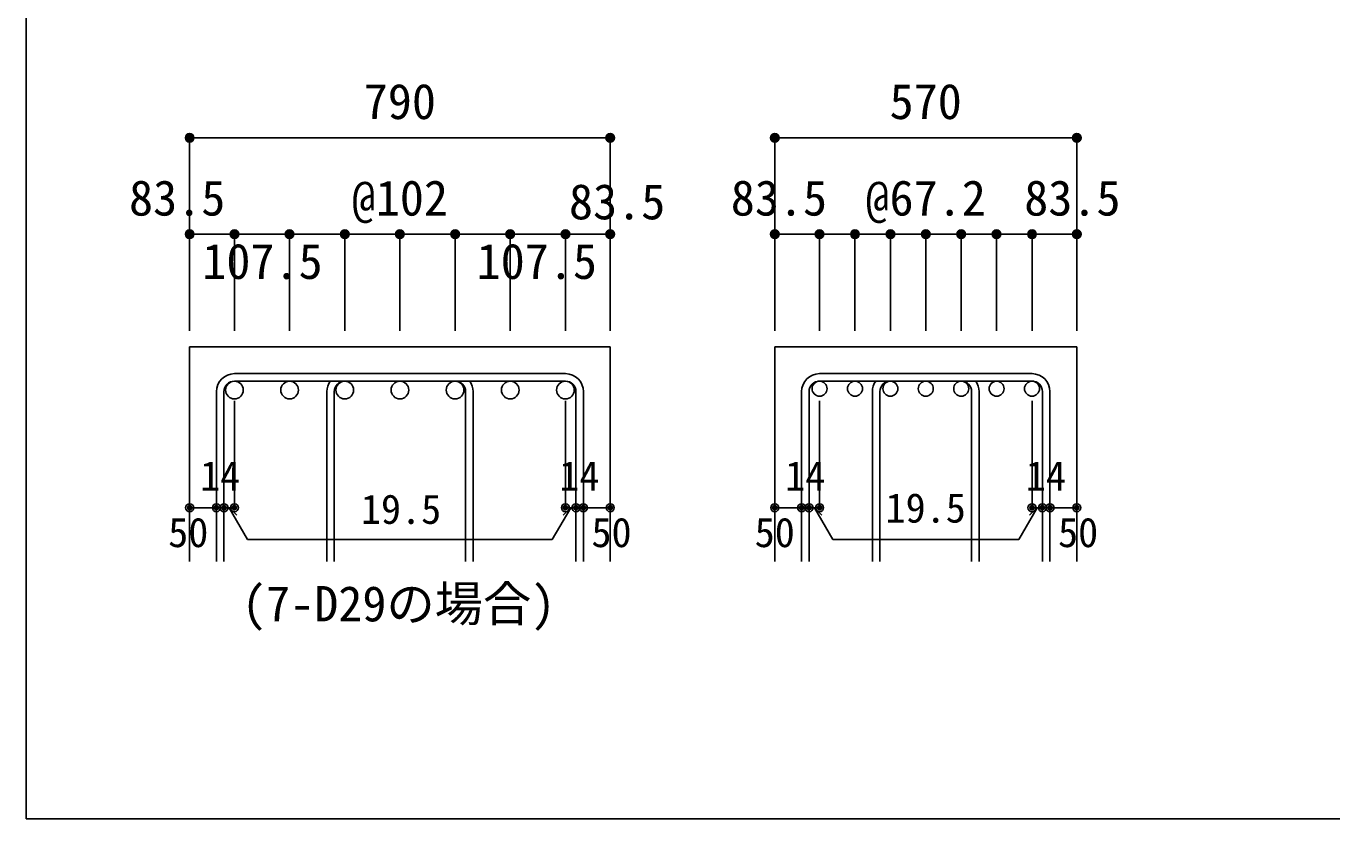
# Model space of a CAD drawing. Units: millimetres at full size, sheet at 1:30; details may follow other scales. Extents: x -5973 to 5954, y -4195 to 4201.
# Drawn here: x -5973 to -3539, y -4195 to -2717 of the extents above; entities that cross this region are included whole.
import ezdxf
from ezdxf.enums import TextEntityAlignment as Align

# ---------------------------------------------------------------- set-up
doc = ezdxf.new("R2010")
doc.units = ezdxf.units.MM
doc.header["$LTSCALE"] = 30
doc.header["$PDMODE"] = 32
doc.header["$PDSIZE"] = 15
for name, color, linetype in [('0-1_躯体線', 2, 'Continuous'), ('0-5_基礎梁筋', 7, 'Continuous'), ('0-6_スタラップ筋', 7, 'Continuous'), ('0-7_文字', 4, 'Continuous'), ('0-D_寸法', 4, 'Continuous'), ('F-0_枠', 6, 'Continuous')]:
    doc.layers.add(name, color=color, linetype=linetype)
doc.styles.add('ＭＳ ゴシック', font='')
doc.styles.get('ＭＳ ゴシック').set_extended_font_data('MS Gothic')

msp = doc.modelspace()

# ---------------------------------------------------------------- linework, layer by layer
at = {"layer": '0-1_躯体線'}
for p, q in [((-5668.03, -3314.89), (-5668.03, -3714.89)), ((-5668.03, -3314.89), (-4884.03, -3314.89)), ((-4884.03, -3314.89), (-4884.03, -3714.89))]:
    msp.add_line(p, q, dxfattribs=at)
at = {"layer": '0-5_基礎梁筋', "color": 3}
for centre in [(-5584.53, -3395.39), (-5481.69, -3395.39), (-5378.86, -3395.39), (-5276.03, -3395.39), (-5173.19, -3395.39), (-5070.36, -3395.39), (-4967.53, -3395.39)]:
    msp.add_circle(centre, 16.5, dxfattribs=at)
at = {"layer": '0-6_スタラップ筋'}
for p, q in [((-4967.53, -3364.89), (-5584.53, -3364.89)), ((-4967.53, -3378.89), (-5584.53, -3378.89)), ((-5618.03, -3398.39), (-5618.03, -3714.89)), ((-5604.03, -3398.39), (-5604.03, -3714.89)), ((-5412.36, -3398.39), (-5412.36, -3714.89)), ((-5398.36, -3398.39), (-5398.36, -3714.89)), ((-5153.69, -3398.39), (-5153.69, -3714.89)), ((-5139.69, -3398.39), (-5139.69, -3714.89)), ((-4948.03, -3398.39), (-4948.03, -3714.89)), ((-4934.03, -3398.39), (-4934.03, -3714.89)), ((-4395.3, -3398.39), (-4395.3, -3714.89)), ((-4381.3, -3398.39), (-4381.3, -3714.89)), ((-4210.3, -3398.39), (-4210.3, -3714.89)), ((-4196.3, -3398.39), (-4196.3, -3714.89))]:
    msp.add_line(p, q, dxfattribs=at)
for centre, radius, start, end in [((-5584.53, -3398.39), 33.5, 90, 180), ((-5584.53, -3398.39), 19.5, 90, 180), ((-5378.86, -3398.39), 33.5, 144.40235, 180), ((-5378.86, -3398.39), 19.5, 90, 180), ((-5173.19, -3398.39), 19.5, 0, 90), ((-5173.19, -3398.39), 33.5, 0, 35.59765), ((-4967.53, -3398.39), 33.5, 0, 90), ((-4967.53, -3398.39), 19.5, 0, 90), ((-4361.8, -3398.39), 33.5, 144.40235, 180), ((-4361.8, -3398.39), 19.5, 90, 180), ((-4229.8, -3398.39), 19.5, 0, 90), ((-4229.8, -3398.39), 33.5, 0, 35.59765)]:
    msp.add_arc(centre, radius, start, end, dxfattribs=at)
at = {"layer": '0-D_寸法'}
for p, q in [((-5668.03, -2924.89), (-5668.03, -3104.89)), ((-4884.03, -2924.89), (-5668.03, -2924.89)), ((-4884.03, -2924.89), (-4884.03, -3104.89)), ((-4577.3, -2924.89), (-4014.3, -2924.89)), ((-4014.3, -2924.89), (-4014.3, -3104.89)), ((-4014.3, -2924.89), (-4014.3, -3104.89)), ((-5584.53, -3104.89), (-5668.03, -3104.89)), ((-5668.03, -3104.89), (-5668.03, -3284.89)), ((-5276.03, -3104.89), (-5584.53, -3104.89)), ((-5584.53, -3104.89), (-5584.53, -3284.89)), ((-5481.69, -3104.89), (-5481.69, -3284.89)), ((-5378.86, -3104.89), (-5378.86, -3284.89)), ((-4967.53, -3104.89), (-5276.03, -3104.89)), ((-5276.03, -3104.89), (-5276.03, -3284.89)), ((-5173.19, -3104.89), (-5173.19, -3284.89)), ((-5070.36, -3104.89), (-5070.36, -3284.89)), ((-4884.03, -3104.89), (-4967.53, -3104.89)), ((-4967.53, -3104.89), (-4967.53, -3284.89)), ((-4884.03, -3104.89), (-4884.03, -3284.89)), ((-4493.8, -3104.89), (-4577.3, -3104.89)), ((-4493.8, -3104.89), (-4493.8, -3284.89)), ((-4295.8, -3104.89), (-4493.8, -3104.89)), ((-4427.8, -3104.89), (-4427.8, -3284.89)), ((-4361.8, -3104.89), (-4361.8, -3284.89)), ((-4295.8, -3104.89), (-4295.8, -3284.89)), ((-4097.8, -3104.89), (-4295.8, -3104.89)), ((-4229.8, -3104.89), (-4229.8, -3284.89)), ((-4163.8, -3104.89), (-4163.8, -3284.89)), ((-4097.8, -3104.89), (-4097.8, -3284.89)), ((-4014.3, -3104.89), (-4097.8, -3104.89)), ((-4014.3, -3104.89), (-4014.3, -3284.89)), ((-4014.3, -3104.89), (-4014.3, -3284.89)), ((-5584.53, -3614.89), (-5584.53, -3415.56)), ((-4967.53, -3614.89), (-4967.53, -3415.56)), ((-4097.8, -3614.89), (-4097.8, -3415.56)), ((-5668.03, -3614.89), (-5618.03, -3614.89)), ((-5618.03, -3614.89), (-5584.53, -3614.89)), ((-5594.28, -3614.89), (-5580.14, -3629.04)), ((-5594.28, -3614.89), (-5560.05, -3674.17)), ((-4957.78, -3614.89), (-4992, -3674.17)), ((-4957.78, -3614.89), (-4971.92, -3629.04)), ((-4967.53, -3614.89), (-4884.03, -3614.89)), ((-4948.03, -3614.89), (-4934.03, -3614.89)), ((-4577.3, -3614.89), (-4527.3, -3614.89)), ((-4503.55, -3614.89), (-4469.33, -3674.17)), ((-4503.55, -3614.89), (-4489.41, -3629.04)), ((-4088.05, -3614.89), (-4122.27, -3674.17)), ((-4088.05, -3614.89), (-4102.19, -3629.04)), ((-4097.8, -3614.89), (-4014.3, -3614.89)), ((-4078.3, -3614.89), (-4064.3, -3614.89)), ((-5560.05, -3674.17), (-4992, -3674.17)), ((-4469.33, -3674.17), (-4122.27, -3674.17))]:
    msp.add_line(p, q, dxfattribs=at)
at = {"layer": '0-D_寸法', "color": 2}
for p, q in [((-4577.3, -3314.89), (-4577.3, -3714.89)), ((-4577.3, -3314.89), (-4014.3, -3314.89)), ((-4014.3, -3314.89), (-4014.3, -3714.89))]:
    msp.add_line(p, q, dxfattribs=at)
at = {"layer": '0-D_寸法', "color": 7}
for p, q in [((-4097.8, -3364.89), (-4493.8, -3364.89)), ((-4097.8, -3378.89), (-4493.8, -3378.89)), ((-4527.3, -3398.39), (-4527.3, -3714.89)), ((-4513.3, -3398.39), (-4513.3, -3714.89)), ((-4078.3, -3398.39), (-4078.3, -3714.89)), ((-4064.3, -3398.39), (-4064.3, -3714.89))]:
    msp.add_line(p, q, dxfattribs=at)
at = {"layer": '0-D_寸法'}
for points in [[(-4884.03, -2924.89), (-4884.03, -3104.89), (-4884.03, -3284.89)], [(-4577.3, -2924.89), (-4577.3, -3104.89), (-4577.3, -3284.89)], [(-4527.3, -3614.89), (-4493.8, -3614.89), (-4493.8, -3415.56)]]:
    msp.add_lwpolyline(points, dxfattribs=at)
for centre, radius in [((-5668.03, -2924.89), 8), ((-5668.03, -2924.89), 7.2), ((-5668.03, -2924.89), 6.4), ((-5668.03, -2924.89), 5.6), ((-5668.03, -2924.89), 4.8), ((-5668.03, -2924.89), 4), ((-4884.03, -2924.89), 8), ((-4884.03, -2924.89), 7.2), ((-4884.03, -2924.89), 6.4), ((-4884.03, -2924.89), 5.6), ((-4884.03, -2924.89), 4.8), ((-4884.03, -2924.89), 4), ((-4577.3, -2924.89), 8), ((-4577.3, -2924.89), 7.2), ((-4577.3, -2924.89), 6.4), ((-4577.3, -2924.89), 5.6), ((-4577.3, -2924.89), 4.8), ((-4577.3, -2924.89), 4), ((-4014.3, -2924.89), 8), ((-4014.3, -2924.89), 7.2), ((-4014.3, -2924.89), 6.4), ((-4014.3, -2924.89), 5.6), ((-4014.3, -2924.89), 4.8), ((-4014.3, -2924.89), 4), ((-5668.03, -2924.89), 3.2), ((-5668.03, -2924.89), 2.4), ((-5668.03, -2924.89), 1.6), ((-5668.03, -2924.89), 0.8), ((-4884.03, -2924.89), 3.2), ((-4884.03, -2924.89), 2.4), ((-4884.03, -2924.89), 1.6), ((-4884.03, -2924.89), 0.8), ((-4577.3, -2924.89), 3.2), ((-4577.3, -2924.89), 2.4), ((-4577.3, -2924.89), 1.6), ((-4577.3, -2924.89), 0.8), ((-4014.3, -2924.89), 3.2), ((-4014.3, -2924.89), 2.4), ((-4014.3, -2924.89), 1.6), ((-4014.3, -2924.89), 0.8), ((-5668.03, -3104.89), 8), ((-5668.03, -3104.89), 7.2), ((-5668.03, -3104.89), 6.4), ((-5668.03, -3104.89), 5.6), ((-5668.03, -3104.89), 4.8), ((-5668.03, -3104.89), 4), ((-5668.03, -3104.89), 3.2), ((-5668.03, -3104.89), 2.4), ((-5668.03, -3104.89), 1.6), ((-5668.03, -3104.89), 0.8), ((-5584.53, -3104.89), 8), ((-5584.53, -3104.89), 7.2), ((-5584.53, -3104.89), 6.4), ((-5584.53, -3104.89), 5.6), ((-5584.53, -3104.89), 4.8), ((-5584.53, -3104.89), 4), ((-5584.53, -3104.89), 3.2), ((-5584.53, -3104.89), 2.4), ((-5584.53, -3104.89), 1.6), ((-5584.53, -3104.89), 0.8), ((-5481.69, -3104.89), 8), ((-5481.69, -3104.89), 7.2), ((-5481.69, -3104.89), 6.4), ((-5481.69, -3104.89), 5.6), ((-5481.69, -3104.89), 4.8), ((-5481.69, -3104.89), 4), ((-5481.69, -3104.89), 3.2), ((-5481.69, -3104.89), 2.4), ((-5481.69, -3104.89), 1.6), ((-5481.69, -3104.89), 0.8), ((-5378.86, -3104.89), 8), ((-5378.86, -3104.89), 7.2), ((-5378.86, -3104.89), 6.4), ((-5378.86, -3104.89), 5.6), ((-5378.86, -3104.89), 4.8), ((-5378.86, -3104.89), 4), ((-5378.86, -3104.89), 3.2), ((-5378.86, -3104.89), 2.4), ((-5378.86, -3104.89), 1.6), ((-5378.86, -3104.89), 0.8), ((-5276.03, -3104.89), 8), ((-5276.03, -3104.89), 7.2), ((-5276.03, -3104.89), 6.4), ((-5276.03, -3104.89), 5.6), ((-5276.03, -3104.89), 4.8), ((-5276.03, -3104.89), 4), ((-5276.03, -3104.89), 3.2), ((-5276.03, -3104.89), 2.4), ((-5276.03, -3104.89), 1.6), ((-5276.03, -3104.89), 0.8), ((-5173.19, -3104.89), 8), ((-5173.19, -3104.89), 7.2), ((-5173.19, -3104.89), 6.4), ((-5173.19, -3104.89), 5.6), ((-5173.19, -3104.89), 4.8), ((-5173.19, -3104.89), 4), ((-5173.19, -3104.89), 3.2), ((-5173.19, -3104.89), 2.4), ((-5173.19, -3104.89), 1.6), ((-5173.19, -3104.89), 0.8), ((-5070.36, -3104.89), 8), ((-5070.36, -3104.89), 7.2), ((-5070.36, -3104.89), 6.4), ((-5070.36, -3104.89), 5.6), ((-5070.36, -3104.89), 4.8), ((-5070.36, -3104.89), 4), ((-5070.36, -3104.89), 3.2), ((-5070.36, -3104.89), 2.4), ((-5070.36, -3104.89), 1.6), ((-5070.36, -3104.89), 0.8), ((-4967.53, -3104.89), 8), ((-4967.53, -3104.89), 7.2), ((-4967.53, -3104.89), 6.4), ((-4967.53, -3104.89), 5.6), ((-4967.53, -3104.89), 4.8), ((-4967.53, -3104.89), 4), ((-4967.53, -3104.89), 3.2), ((-4967.53, -3104.89), 2.4), ((-4967.53, -3104.89), 1.6), ((-4967.53, -3104.89), 0.8), ((-4884.03, -3104.89), 8), ((-4884.03, -3104.89), 7.2), ((-4884.03, -3104.89), 6.4), ((-4884.03, -3104.89), 5.6), ((-4884.03, -3104.89), 4.8), ((-4884.03, -3104.89), 4), ((-4884.03, -3104.89), 3.2), ((-4884.03, -3104.89), 2.4), ((-4884.03, -3104.89), 1.6), ((-4884.03, -3104.89), 0.8), ((-4577.3, -3104.89), 8), ((-4577.3, -3104.89), 7.2), ((-4577.3, -3104.89), 6.4), ((-4577.3, -3104.89), 5.6), ((-4577.3, -3104.89), 4.8), ((-4577.3, -3104.89), 4), ((-4577.3, -3104.89), 3.2), ((-4577.3, -3104.89), 2.4), ((-4577.3, -3104.89), 1.6), ((-4577.3, -3104.89), 0.8), ((-4493.8, -3104.89), 8), ((-4493.8, -3104.89), 7.2), ((-4493.8, -3104.89), 6.4), ((-4493.8, -3104.89), 5.6), ((-4493.8, -3104.89), 4.8), ((-4493.8, -3104.89), 4), ((-4493.8, -3104.89), 3.2), ((-4493.8, -3104.89), 2.4), ((-4493.8, -3104.89), 1.6), ((-4493.8, -3104.89), 0.8), ((-4427.8, -3104.89), 8), ((-4427.8, -3104.89), 7.2), ((-4427.8, -3104.89), 6.4), ((-4427.8, -3104.89), 5.6), ((-4427.8, -3104.89), 4.8), ((-4427.8, -3104.89), 4), ((-4427.8, -3104.89), 3.2), ((-4427.8, -3104.89), 2.4), ((-4427.8, -3104.89), 1.6), ((-4427.8, -3104.89), 0.8), ((-4361.8, -3104.89), 8), ((-4361.8, -3104.89), 7.2), ((-4361.8, -3104.89), 6.4), ((-4361.8, -3104.89), 5.6), ((-4361.8, -3104.89), 4.8), ((-4361.8, -3104.89), 4), ((-4361.8, -3104.89), 3.2), ((-4361.8, -3104.89), 2.4), ((-4361.8, -3104.89), 1.6), ((-4361.8, -3104.89), 0.8), ((-4295.8, -3104.89), 8), ((-4295.8, -3104.89), 7.2), ((-4295.8, -3104.89), 6.4), ((-4295.8, -3104.89), 5.6), ((-4295.8, -3104.89), 4.8), ((-4295.8, -3104.89), 4), ((-4295.8, -3104.89), 3.2), ((-4295.8, -3104.89), 2.4), ((-4295.8, -3104.89), 1.6), ((-4295.8, -3104.89), 0.8), ((-4229.8, -3104.89), 8), ((-4229.8, -3104.89), 7.2), ((-4229.8, -3104.89), 6.4), ((-4229.8, -3104.89), 5.6), ((-4229.8, -3104.89), 4.8), ((-4229.8, -3104.89), 4), ((-4229.8, -3104.89), 3.2), ((-4229.8, -3104.89), 2.4), ((-4229.8, -3104.89), 1.6), ((-4229.8, -3104.89), 0.8), ((-4163.8, -3104.89), 8), ((-4163.8, -3104.89), 7.2), ((-4163.8, -3104.89), 6.4), ((-4163.8, -3104.89), 5.6), ((-4163.8, -3104.89), 4.8), ((-4163.8, -3104.89), 4), ((-4163.8, -3104.89), 3.2), ((-4163.8, -3104.89), 2.4), ((-4163.8, -3104.89), 1.6), ((-4163.8, -3104.89), 0.8), ((-4097.8, -3104.89), 8), ((-4097.8, -3104.89), 7.2), ((-4097.8, -3104.89), 6.4), ((-4097.8, -3104.89), 5.6), ((-4097.8, -3104.89), 4.8), ((-4097.8, -3104.89), 4), ((-4097.8, -3104.89), 3.2), ((-4097.8, -3104.89), 2.4), ((-4097.8, -3104.89), 1.6), ((-4097.8, -3104.89), 0.8), ((-4014.3, -3104.89), 8), ((-4014.3, -3104.89), 7.2), ((-4014.3, -3104.89), 6.4), ((-4014.3, -3104.89), 5.6), ((-4014.3, -3104.89), 4.8), ((-4014.3, -3104.89), 4), ((-4014.3, -3104.89), 3.2), ((-4014.3, -3104.89), 2.4), ((-4014.3, -3104.89), 1.6), ((-4014.3, -3104.89), 0.8), ((-5668.03, -3614.89), 4), ((-5668.03, -3614.89), 3.6), ((-5668.03, -3614.89), 3.2), ((-5668.03, -3614.89), 2.8), ((-5668.03, -3614.89), 2.4), ((-5668.03, -3614.89), 2), ((-5668.03, -3614.89), 1.6), ((-5668.03, -3614.89), 1.2), ((-5668.03, -3614.89), 0.8), ((-5668.03, -3614.89), 0.4), ((-5618.03, -3614.89), 4), ((-5618.03, -3614.89), 3.6), ((-5618.03, -3614.89), 3.2), ((-5618.03, -3614.89), 2.8), ((-5618.03, -3614.89), 2.4), ((-5618.03, -3614.89), 2), ((-5618.03, -3614.89), 1.6), ((-5618.03, -3614.89), 1.2), ((-5618.03, -3614.89), 0.8), ((-5618.03, -3614.89), 0.4), ((-5604.03, -3614.89), 4), ((-5604.03, -3614.89), 3.6), ((-5604.03, -3614.89), 3.2), ((-5604.03, -3614.89), 2.8), ((-5604.03, -3614.89), 2.4), ((-5604.03, -3614.89), 2), ((-5604.03, -3614.89), 1.6), ((-5604.03, -3614.89), 1.2), ((-5604.03, -3614.89), 0.8), ((-5604.03, -3614.89), 0.4), ((-5584.53, -3614.89), 4), ((-5584.53, -3614.89), 3.6), ((-5584.53, -3614.89), 3.2), ((-5584.53, -3614.89), 2.8), ((-5584.53, -3614.89), 2.4), ((-5584.53, -3614.89), 2), ((-5584.53, -3614.89), 1.6), ((-5584.53, -3614.89), 1.2), ((-5584.53, -3614.89), 0.8), ((-5584.53, -3614.89), 0.4), ((-4967.53, -3614.89), 4), ((-4967.53, -3614.89), 3.6), ((-4967.53, -3614.89), 3.2), ((-4967.53, -3614.89), 2.8), ((-4967.53, -3614.89), 2.4), ((-4967.53, -3614.89), 2), ((-4967.53, -3614.89), 1.6), ((-4967.53, -3614.89), 1.2), ((-4967.53, -3614.89), 0.8), ((-4967.53, -3614.89), 0.4), ((-4948.03, -3614.89), 4), ((-4948.03, -3614.89), 3.6), ((-4948.03, -3614.89), 3.2), ((-4948.03, -3614.89), 2.8), ((-4948.03, -3614.89), 2.4), ((-4948.03, -3614.89), 2), ((-4948.03, -3614.89), 1.6), ((-4948.03, -3614.89), 1.2), ((-4948.03, -3614.89), 0.8), ((-4948.03, -3614.89), 0.4), ((-4934.03, -3614.89), 4), ((-4934.03, -3614.89), 3.6), ((-4934.03, -3614.89), 3.2), ((-4934.03, -3614.89), 2.8), ((-4934.03, -3614.89), 2.4), ((-4934.03, -3614.89), 2), ((-4934.03, -3614.89), 1.6), ((-4934.03, -3614.89), 1.2), ((-4934.03, -3614.89), 0.8), ((-4934.03, -3614.89), 0.4), ((-4884.03, -3614.89), 4), ((-4884.03, -3614.89), 3.6), ((-4884.03, -3614.89), 3.2), ((-4884.03, -3614.89), 2.8), ((-4884.03, -3614.89), 2.4), ((-4884.03, -3614.89), 2), ((-4884.03, -3614.89), 1.6), ((-4884.03, -3614.89), 1.2), ((-4884.03, -3614.89), 0.8), ((-4884.03, -3614.89), 0.4), ((-4577.3, -3614.89), 4), ((-4577.3, -3614.89), 3.6), ((-4577.3, -3614.89), 3.2), ((-4577.3, -3614.89), 2.8), ((-4577.3, -3614.89), 2.4), ((-4577.3, -3614.89), 2), ((-4577.3, -3614.89), 1.6), ((-4577.3, -3614.89), 1.2), ((-4577.3, -3614.89), 0.8), ((-4577.3, -3614.89), 0.4), ((-4527.3, -3614.89), 4), ((-4527.3, -3614.89), 3.6), ((-4527.3, -3614.89), 3.2), ((-4527.3, -3614.89), 2.8), ((-4527.3, -3614.89), 2.4), ((-4527.3, -3614.89), 2), ((-4527.3, -3614.89), 1.6), ((-4527.3, -3614.89), 1.2), ((-4527.3, -3614.89), 0.8), ((-4527.3, -3614.89), 0.4), ((-4513.3, -3614.89), 4), ((-4513.3, -3614.89), 3.6), ((-4513.3, -3614.89), 3.2), ((-4513.3, -3614.89), 2.8), ((-4513.3, -3614.89), 2.4), ((-4513.3, -3614.89), 2), ((-4513.3, -3614.89), 1.6), ((-4513.3, -3614.89), 1.2), ((-4513.3, -3614.89), 0.8), ((-4513.3, -3614.89), 0.4), ((-4493.8, -3614.89), 4), ((-4493.8, -3614.89), 3.6), ((-4493.8, -3614.89), 3.2), ((-4493.8, -3614.89), 2.8), ((-4493.8, -3614.89), 2.4), ((-4493.8, -3614.89), 2), ((-4493.8, -3614.89), 1.6), ((-4493.8, -3614.89), 1.2), ((-4493.8, -3614.89), 0.8), ((-4493.8, -3614.89), 0.4), ((-4097.8, -3614.89), 4), ((-4097.8, -3614.89), 3.6), ((-4097.8, -3614.89), 3.2), ((-4097.8, -3614.89), 2.8), ((-4097.8, -3614.89), 2.4), ((-4097.8, -3614.89), 2), ((-4097.8, -3614.89), 1.6), ((-4097.8, -3614.89), 1.2), ((-4097.8, -3614.89), 0.8), ((-4097.8, -3614.89), 0.4), ((-4078.3, -3614.89), 4), ((-4078.3, -3614.89), 3.6), ((-4078.3, -3614.89), 3.2), ((-4078.3, -3614.89), 2.8), ((-4078.3, -3614.89), 2.4), ((-4078.3, -3614.89), 2), ((-4078.3, -3614.89), 1.6), ((-4078.3, -3614.89), 1.2), ((-4078.3, -3614.89), 0.8), ((-4078.3, -3614.89), 0.4), ((-4064.3, -3614.89), 4), ((-4064.3, -3614.89), 3.6), ((-4064.3, -3614.89), 3.2), ((-4064.3, -3614.89), 2.8), ((-4064.3, -3614.89), 2.4), ((-4064.3, -3614.89), 2), ((-4064.3, -3614.89), 1.6), ((-4064.3, -3614.89), 1.2), ((-4064.3, -3614.89), 0.8), ((-4064.3, -3614.89), 0.4), ((-4014.3, -3614.89), 4), ((-4014.3, -3614.89), 3.6), ((-4014.3, -3614.89), 3.2), ((-4014.3, -3614.89), 2.8), ((-4014.3, -3614.89), 2.4), ((-4014.3, -3614.89), 2), ((-4014.3, -3614.89), 1.6), ((-4014.3, -3614.89), 1.2), ((-4014.3, -3614.89), 0.8), ((-4014.3, -3614.89), 0.4)]:
    msp.add_circle(centre, radius, dxfattribs=at)
at = {"layer": '0-D_寸法', "color": 3}
for centre in [(-4493.8, -3392.89), (-4427.8, -3392.89), (-4361.8, -3392.89), (-4295.8, -3392.89), (-4229.8, -3392.89), (-4163.8, -3392.89), (-4097.8, -3392.89)]:
    msp.add_circle(centre, 14, dxfattribs=at)
at = {"layer": '0-D_寸法', "color": 7}
for centre, radius, start, end in [((-4493.8, -3398.39), 33.5, 90, 180), ((-4493.8, -3398.39), 19.5, 90, 180), ((-4097.8, -3398.39), 33.5, 0, 90), ((-4097.8, -3398.39), 19.5, 0, 90)]:
    msp.add_arc(centre, radius, start, end, dxfattribs=at)
for p in [(-5668.03, -2924.89), (-4884.03, -2924.89), (-4577.3, -2924.89), (-4014.3, -2924.89), (-5668.03, -3104.89), (-5584.53, -3104.89), (-5481.69, -3104.89), (-5378.86, -3104.89), (-5276.03, -3104.89), (-5173.19, -3104.89), (-5070.36, -3104.89), (-4967.53, -3104.89), (-4884.03, -3104.89), (-4577.3, -3104.89), (-4493.8, -3104.89), (-4427.8, -3104.89), (-4361.8, -3104.89), (-4295.8, -3104.89), (-4229.8, -3104.89), (-4163.8, -3104.89), (-4097.8, -3104.89), (-4014.3, -3104.89), (-5668.03, -3614.89), (-5618.03, -3614.89), (-5604.03, -3614.89), (-5584.53, -3614.89), (-4967.53, -3614.89), (-4948.03, -3614.89), (-4934.03, -3614.89), (-4884.03, -3614.89), (-4577.3, -3614.89), (-4527.3, -3614.89), (-4513.3, -3614.89), (-4493.8, -3614.89), (-4097.8, -3614.89), (-4078.3, -3614.89), (-4064.3, -3614.89), (-4014.3, -3614.89)]:
    msp.add_point(p, dxfattribs=at)
at = {"layer": 'F-0_枠'}
for p in [(-5972.88, 4201.15), (5954.1, -4195.24)]:
    msp.add_line(p, (-5972.88, -4195.24), dxfattribs=at)

# ---------------------------------------------------------------- texts
at = {"layer": '0-7_文字', "color": 7, "style": 'ＭＳ ゴシック'}
msp.add_text('(7-D29の場合)', height=65.98, dxfattribs=at).set_placement((-5570.52, -3846.68), align=Align.BOTTOM_LEFT)
at = {"layer": '0-D_寸法', "style": 'ＭＳ ゴシック'}
for s, height, p in [('790', 65.98, (-5343.53, -2909.89)), ('570', 65.98, (-4363.3, -2909.89)), ('83.5', 65.98, (-5781.03, -3089.89)), ('@102', 65.98, (-5366.03, -3089.89)), ('83.5', 65.98, (-4960.97, -3096.89)), ('83.5', 65.98, (-4659.3, -3089.89)), ('@67.2', 65.98, (-4408.3, -3089.89)), ('83.5', 65.98, (-4112.3, -3089.89)), ('107.5', 65.98, (-5644.49, -3208.03)), ('107.5', 65.98, (-5133.1, -3208.03)), ('14', 54.99, (-5648.56, -3599.44)), ('14', 54.99, (-4978.98, -3599.44)), ('14', 54.99, (-4557.84, -3599.44)), ('14', 54.99, (-4109.26, -3599.44)), ('19.5', 54.99, (-5348.79, -3661.53)), ('19.5', 54.99, (-4370.8, -3659.17)), ('50', 54.99, (-5708.03, -3704.89)), ('50', 54.99, (-4919.03, -3704.89)), ('50', 54.99, (-4614.8, -3704.89)), ('50', 54.99, (-4049.3, -3704.89))]:
    msp.add_text(s, height=height, dxfattribs=at).set_placement(p, align=Align.BOTTOM_LEFT)

doc.saveas('drawing.dxf')
